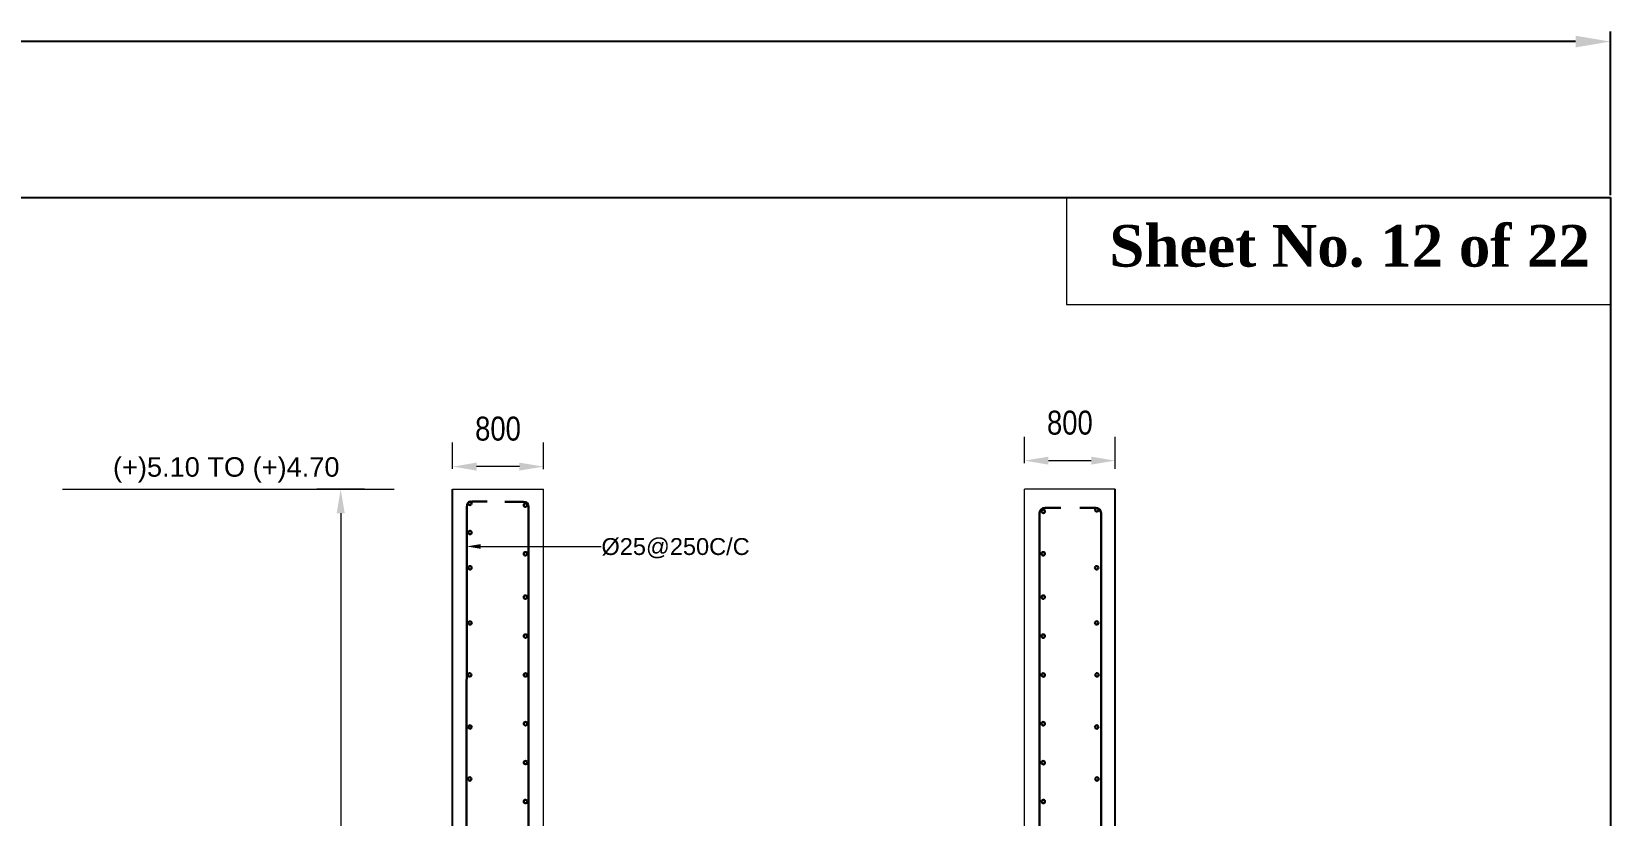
# Model space of a CAD drawing. Extents: x -426260 to 2055400, y -4304674 to -305611.
# Drawn here: x 725127 to 740955, y -1908238 to -1900385 of the extents above; entities that cross this region are included whole.
import ezdxf

# ---------------------------------------------------------------- set-up
doc = ezdxf.new("R2010")
doc.units = 0
doc.header["$LTSCALE"] = 300
doc.header["$MEASUREMENT"] = 0
doc.layers.add('Dim', color=7, linetype='CONTINUOUS', lineweight=9)
doc.layers.add('ROD', color=1, linetype='CONTINUOUS', lineweight=30)
for name, color, linetype in [('LINE', 7, 'CONTINUOUS'), ('TEXT', 10, 'CONTINUOUS'), ('TXT', 7, 'CONTINUOUS')]:
    doc.layers.add(name, color=color, linetype=linetype)
doc.styles.add('Arial', font='arial.ttf')
doc.styles.add('dimText', font='ARIALN.TTF')

msp = doc.modelspace()

# ---------------------------------------------------------------- linework, layer by layer
at = {"layer": 'Dim', "color": 5, "ltscale": 50}
for p, q in [((735080.6, -1904710, 0), (735080.6, -1904443.7, 0)), ((735990.8, -1904765.6, 0), (735990.8, -1904443.7, 0)), ((729347.6, -1904765.3, 0), (729347.6, -1904503.6, 0)), ((730257.8, -1904769.9, 0), (730257.8, -1904503.6, 0)), ((730017.8, -1904743.6, 0), (729587.6, -1904743.6, 0)), ((735320.6, -1904683.7, 0), (735750.8, -1904683.7, 0)), ((728465.6, -1904970, 0), (727985.6, -1904970, 0)), ((728225.6, -1905210, 0), (728225.6, -1913245, 0))]:
    msp.add_line(p, q, dxfattribs=at)
at = {"layer": 'Dim', "ltscale": 50}
msp.add_line((725437.7, -1904970, 0), (728761.2, -1904970, 0), dxfattribs=at)
at = {"layer": 'Dim', "ltscale": 50, "elevation": 0}
msp.add_lwpolyline([(729628.4, -1905543.3), (730835.9, -1905543.3)], dxfattribs=at)
at = {"layer": 'Dim', "color": 5, "ltscale": 50}
for points in [[(729587.6, -1904703.6, 0), (729587.6, -1904783.6, 0), (729347.6, -1904743.6, 0)], [(730017.8, -1904703.6, 0), (730017.8, -1904783.6, 0), (730257.8, -1904743.6, 0)], [(735320.6, -1904643.7, 0), (735320.6, -1904723.7, 0), (735080.6, -1904683.7, 0)], [(735750.8, -1904643.7, 0), (735750.8, -1904723.7, 0), (735990.8, -1904683.7, 0)], [(728185.6, -1905210, 0), (728265.6, -1905210, 0), (728225.6, -1904970, 0)]]:
    msp.add_solid(points, dxfattribs=at)
at = {"layer": 'Dim', "ltscale": 50}
msp.add_solid([(729628.4, -1905566.6, 0), (729488.4, -1905543.3, 0), (729628.4, -1905519.9, 0)], dxfattribs=at)
at = {"layer": 'LINE', "color": 5, "ltscale": 0.5}
msp.add_line((740605, -1900485.3), (713501.7, -1900485.3), dxfattribs=at)
at = {"layer": 'LINE', "color": 6, "ltscale": 0.5}
msp.add_line((740955, -1902024), (740955, -1900385.3), dxfattribs=at)
at = {"layer": 'LINE'}
for p, q in [((684980.4, -1902049), (740955, -1902049)), ((740955, -1902049), (740955, -1941631)), ((729347.8, -1914557.5, 0), (729347.6, -1904970, 0)), ((735990.6, -1914557, 0), (735990.6, -1904970, 0))]:
    msp.add_line(p, q, dxfattribs=at)
at = {"layer": 'LINE', "lineweight": 9}
for p, q in [((740955, -1902049), (735500.8, -1902049)), ((735500.8, -1902049), (735500.8, -1903118.9)), ((740955, -1903118.9), (740955, -1902049)), ((735500.8, -1903118.9), (740955, -1903118.9))]:
    msp.add_line(p, q, dxfattribs=at)
at = {"layer": 'LINE', "lineweight": 18}
for p, q in [((729347.9, -1904970, 0), (730257.8, -1904970, 0)), ((729347.9, -1904970, 0), (730257.8, -1904970, 0)), ((730257.8, -1913290, 0), (730257.8, -1904970, 0)), ((735990.6, -1904970, 0), (735080.6, -1904970, 0)), ((735080.6, -1913290, 0), (735080.6, -1904970, 0)), ((735990.6, -1904970, 0), (735080.6, -1904970, 0)), ((735990.6, -1904970, 0), (735990.6, -1904970, 0))]:
    msp.add_line(p, q, dxfattribs=at)
at = {"layer": 'LINE', "color": 5, "ltscale": 0.5}
msp.add_solid([(740605, -1900427), (740605, -1900543.7), (740955, -1900485.3)], dxfattribs=at)
at = {"layer": 'ROD'}
for p, q in [((729480.7, -1914308.6, 0), (729488.8, -1905145.6, 0)), ((729540.8, -1905093.6, 0), (729694.4, -1905093.6, 0)), ((730057.4, -1905095, 0), (729872.5, -1905095, 0)), ((730109.4, -1914265.1, 0), (730109.4, -1905147, 0)), ((735232.1, -1914265.1, 0), (735232.1, -1905209.2, 0)), ((735284.1, -1905157.2, 0), (735445.3, -1905157.2, 0)), ((735796.1, -1905158, 0), (735635.9, -1905158, 0)), ((735855.2, -1913286.1, 0), (735848.1, -1905209.9, 0))]:
    msp.add_line(p, q, dxfattribs=at)
for centre, radius, start, end in [((729540.8, -1905145.6, 0), 52, 90, 179.94951), ((729520.9, -1905111.4, 0), 17.2, 22.53339, 202.53339), ((729520.9, -1905111.4, 0), 17.2, 202.53339, 22.53339), ((730057.4, -1905147, 0), 52, 0, 90), ((730077.8, -1905129.5, 0), 17.2, 18.43495, 198.43495), ((730077.8, -1905129.5, 0), 17.2, 198.43495, 18.43495), ((735284.1, -1905209.2, 0), 52, 90, 180), ((735268.9, -1905191.7, 0), 17.2, 161.56505, 341.56505), ((735268.9, -1905191.7, 0), 17.2, 341.56505, 161.56505), ((735805.8, -1905175.8, 0), 17.2, 157.46661, 337.46661), ((735805.8, -1905175.8, 0), 17.2, 337.46661, 157.46661), ((735796.1, -1905210, 0), 52, 0.05049, 90), ((729522.1, -1905404.4, 0), 17.2, 22.53339, 202.53339), ((729522.1, -1905404.4, 0), 17.2, 202.53339, 22.53339), ((730077.8, -1905616.6, 0), 17.2, 18.43495, 198.43495), ((730077.8, -1905616.6, 0), 17.2, 198.43495, 18.43495), ((735268.9, -1905616.6, 0), 17.2, 161.56505, 341.56505), ((735268.9, -1905616.6, 0), 17.2, 341.56505, 161.56505), ((729522.1, -1905756.8, 0), 17.2, 22.53339, 202.53339), ((729522.1, -1905756.8, 0), 17.2, 202.53339, 22.53339), ((735804.6, -1905756.8, 0), 17.2, 157.46661, 337.46661), ((735804.6, -1905756.8, 0), 17.2, 337.46661, 157.46661), ((730077.8, -1906051.7, 0), 17.2, 18.43495, 198.43495), ((730077.8, -1906051.7, 0), 17.2, 198.43495, 18.43495), ((735268.9, -1906051.7, 0), 17.2, 161.56505, 341.56505), ((735268.9, -1906051.7, 0), 17.2, 341.56505, 161.56505), ((729522.1, -1906309.6, 0), 17.2, 22.53339, 202.53339), ((729522.1, -1906309.6, 0), 17.2, 202.53339, 22.53339), ((735804.6, -1906309.6, 0), 17.2, 157.46661, 337.46661), ((735804.6, -1906309.6, 0), 17.2, 337.46661, 157.46661), ((730077.8, -1906441, 0), 17.2, 18.43495, 198.43495), ((730077.8, -1906441, 0), 17.2, 198.43495, 18.43495), ((735268.9, -1906441, 0), 17.2, 161.56505, 341.56505), ((735268.9, -1906441, 0), 17.2, 341.56505, 161.56505), ((729519.1, -1906830.2, 0), 17.2, 22.53339, 202.53339), ((730077.8, -1906831, 0), 17.2, 18.43495, 198.43495), ((735268.9, -1906831, 0), 17.2, 341.56505, 161.56505), ((735807.5, -1906830.2, 0), 17.2, 337.46661, 157.46661), ((729519.1, -1906830.2, 0), 17.2, 202.53339, 22.53339), ((730077.8, -1906831, 0), 17.2, 198.43495, 18.43495), ((735268.9, -1906831, 0), 17.2, 161.56505, 341.56505), ((735807.5, -1906830.2, 0), 17.2, 157.46661, 337.46661), ((729522.1, -1907352.2, 0), 17.2, 22.53339, 202.53339), ((729522.1, -1907352.2, 0), 17.2, 202.53339, 22.53339), ((730077.8, -1907319.2, 0), 17.2, 18.43495, 198.43495), ((730077.8, -1907319.2, 0), 17.2, 198.43495, 18.43495), ((735268.9, -1907319.2, 0), 17.2, 161.56505, 341.56505), ((735268.9, -1907319.2, 0), 17.2, 341.56505, 161.56505), ((735804.6, -1907352.2, 0), 17.2, 157.46661, 337.46661), ((735804.6, -1907352.2, 0), 17.2, 337.46661, 157.46661), ((730077.8, -1907709.2, 0), 17.2, 18.43495, 198.43495), ((730077.8, -1907709.2, 0), 17.2, 198.43495, 18.43495), ((735268.9, -1907709.2, 0), 17.2, 161.56505, 341.56505), ((735268.9, -1907709.2, 0), 17.2, 341.56505, 161.56505), ((729519.1, -1907872.8, 0), 17.2, 22.53339, 202.53339), ((729519.1, -1907872.8, 0), 17.2, 202.53339, 22.53339), ((735807.5, -1907872.8, 0), 17.2, 157.46661, 337.46661), ((735807.5, -1907872.8, 0), 17.2, 337.46661, 157.46661), ((730077.8, -1908099.2, 0), 17.2, 18.43495, 198.43495), ((735268.9, -1908099.2, 0), 17.2, 341.56505, 161.56505), ((730077.8, -1908099.2, 0), 17.2, 198.43495, 18.43495), ((735268.9, -1908099.2, 0), 17.2, 161.56505, 341.56505)]:
    msp.add_arc(centre, radius, start, end, dxfattribs=at)

# ---------------------------------------------------------------- texts
at = {"layer": 'Dim', "color": 7, "ltscale": 50, "char_height": 240, "attachment_point": 5, "style": 'dimText'}
for insert in [(729802.7, -1904364.5, 0), (735535.7, -1904304.5, 0)]:
    msp.add_mtext('\\A1;800', dxfattribs=dict(at, insert=insert))
at = {"layer": 'LINE', "color": 7, "lineweight": 9, "insert": (735931.8, -1902322.5), "char_height": 417.574, "width": 14999.138, "attachment_point": 1}
msp.add_mtext('{\\fTimes New Roman|b1|i0|c0|p18;Sheet No. 12 of 22}', dxfattribs=at)
at = {"layer": 'TEXT', "color": 6, "style": 'Arial'}
msp.add_text(' (+)5.10 TO (+)4.70', height=195, dxfattribs=at).set_placement((725867.3, -1904844.5, 0))
at = {"layer": 'TXT', "color": 0, "style": 'Arial'}
msp.add_text('%%C25@250C/C', height=169, dxfattribs=at).set_placement((730839.8, -1905628.9, 0))

doc.saveas('drawing.dxf')
